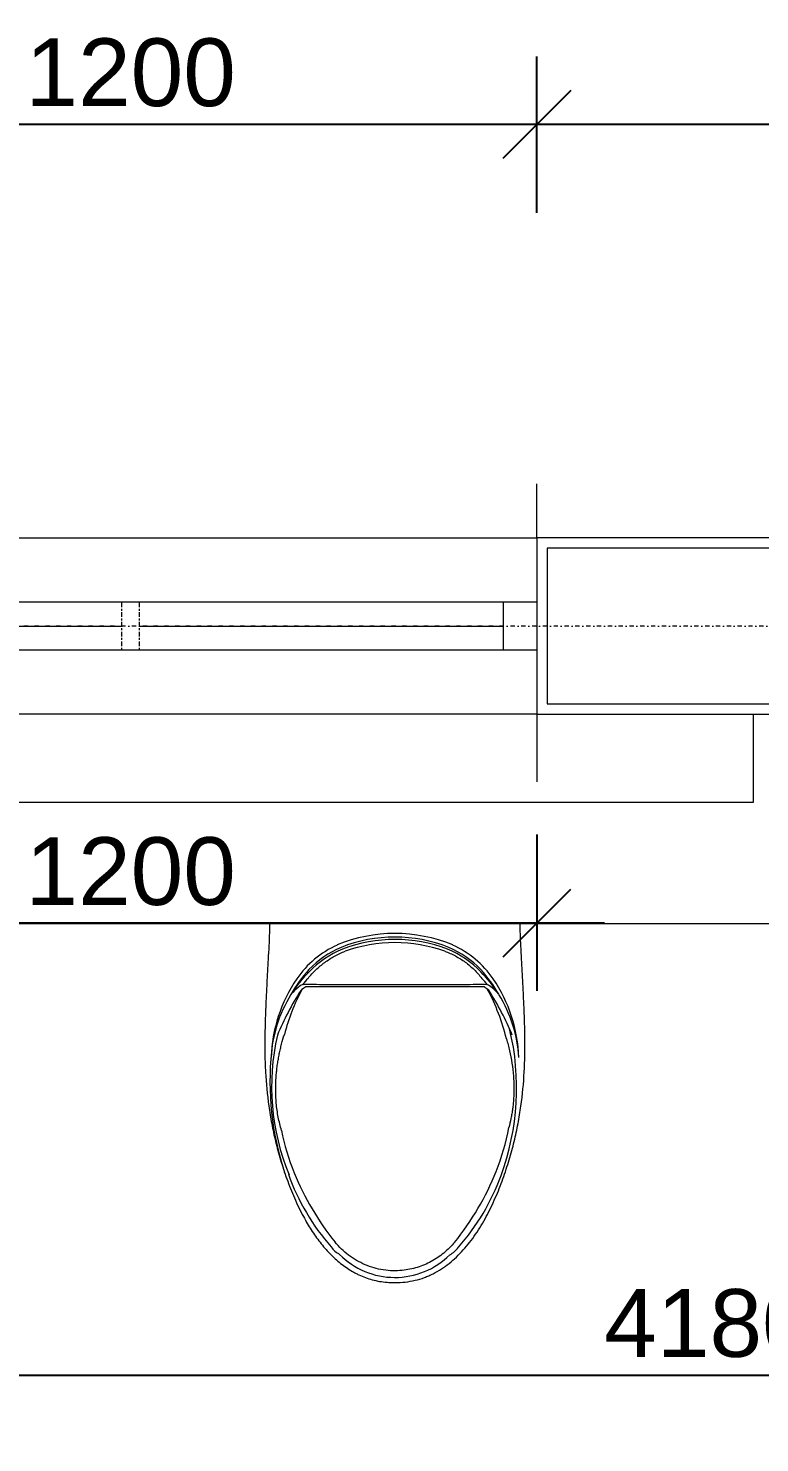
# Model space of a CAD drawing. Header units: millimetres. Extents: x -21051 to 202668, y -15646 to 13691.
# Drawn here: x 61786 to 62866, y 5286 to 7375 of the extents above; entities that cross this region are included whole.
import ezdxf

# ---------------------------------------------------------------- set-up
doc = ezdxf.new("R2010")
doc.units = ezdxf.units.MM
doc.linetypes.add('Centre', pattern=[14.4, 3, -2.2, 7, -2.2])
doc.linetypes.add('Dash dot', pattern=[15.875, 6.35, -4.7625, 0, -4.7625])
for name, color, linetype, lineweight in [('A-ANNO-DIMS', 211, 'Continuous', 9), ('A-GLAZ', 151, 'Continuous', 5), ('A-WALL', 113, 'Continuous', 5), ('I-WALL', 2, 'Continuous', 5), ('P-SANR-FIXT', 6, 'Continuous', 5), ('S-GRID', 1, 'Continuous', 9)]:
    doc.layers.add(name, color=color, linetype=linetype, lineweight=lineweight)
doc.layers.get('0').off()
doc.styles.add('Arial_3', font='arial.ttf', dxfattribs={"height": 100})
doc.dimstyles.new('Arial_1_0', dxfattribs={"dimscale": 304.8, "dimtxt": 102.02594, "dimasz": 0.328084, "dimexe": 0.328084, "dimexo": 0.0625, "dimgap": 0.082021, "dimtad": 1, "dimdec": 0, "dimzin": 0, "dimdsep": 46, "dimtxsty": 'Arial_3', "dimblk1": 'OBLIQUE', "dimblk2": 'OBLIQUE', "dimsah": 1, "dimcen": 0.09, "dimdle": 0.328084, "dimazin": 0, "dimtfac": 1, "dimtdec": 4, "dimtix": 1, "dimtmove": 0, "dimatfit": 3, "dimfxl": 0.492126, "dimfxlon": 1, "dimtvp": 1, "dimtolj": 1, "dimtzin": 0, "dimarcsym": 2})

# ---------------------------------------------------------------- blocks, each defined once
blk = doc.blocks.new('Casement - 2L - 900 toilet-1044828-01_First floor')
at = {"layer": 'A-GLAZ'}
for p, q in [((-273.8, 130), (-273.8, 230)), ((926.2, 130), (926.2, 230)), ((-223.8, 35), (-273.8, 35)), ((876.2, 35), (-223.8, 35)), ((-223.8, -35), (-223.8, 35)), ((876.2, -35), (876.2, 35)), ((926.2, 35), (876.2, 35)), ((-223.8, 0), (-223.8, 15)), ((313.2, 0), (-223.8, 0)), ((876.2, 0), (339.2, 0)), ((-273.8, -35), (-223.8, -35)), ((-223.8, -35), (876.2, -35)), ((876.2, -35), (926.2, -35)), ((-273.8, -130), (-273.8, -210)), ((926.2, -130), (926.2, -230))]:
    blk.add_line(p, q, dxfattribs=at)
at = {"layer": 'A-GLAZ', "linetype": 'Centre'}
for p, q in [((313.2, 35), (313.2, -35)), ((339.2, 35), (339.2, -35))]:
    blk.add_line(p, q, dxfattribs=at)
blk = doc.blocks.new('Sanitary-Wall_Hung_Toilet-Tank_And_Carrier_System-Kohler-Veil-_K-6304_ - Vitreous_China-7-Black_Black-1186570-01_First floor')
at = {"layer": 'P-SANR-FIXT'}
for p, q in [((-1399.7, 5675.5), (-1661.8, 5675.5)), ((-1427.8, 5678.3), (-1633.5, 5678.3))]:
    blk.add_line(p, q, dxfattribs=at)
for centre, radius, start, end in [((-1530.7, 5531.7), 222.6, 67.452, 112.548), ((-1556.8, 5605.7), 144.2, 114.2295, 145.5496), ((-1504.5, 5605.7), 144.2, 34.4504, 65.7705), ((-1498, 5565.3), 215.5, 145.5496, 178.4361), ((-1563.3, 5565.3), 215.5, 1.5629, 34.4504), ((-1374.6, 5528), 338.3, 166.9894, 202.5977), ((-1284, 5536.1), 431.3, 174.1915, 198.1397)]:
    blk.add_arc(centre, radius, start, end, dxfattribs=at)
for centre, major_axis, ratio, start_param, end_param in [((-1530.7, 5543.8), (209.8, 0), 0.978148, 1.182172, 1.959425), ((-1530.7, 5536.7), (213.4, 0), 0.978148, 1.197987, 1.941751), ((-1552.8, 5604.2), (144.3, 0), 0.978148, 1.979996, 2.385196), ((-1550.8, 5599), (146.8, 0), 0.978148, 1.971225, 2.385108), ((-1530.3, 5555.4), (203.5, 0), 0.910765, 1.572505, 1.941997), ((-1531, 5553.9), (203.5, 1.6), 0.918137, 1.192155, 1.561867), ((-1506.4, 5604.8), (139.8, 0), 0.978148, 0.744708, 1.17809), ((-1508.6, 5604.2), (144.3, 0), 0.978148, 0.756391, 1.161602), ((-1493.6, 5559.5), (218.7, 0), 0.978148, 2.419119, 2.629236), ((-1505.2, 5553.6), (211.9, 0), 0.978148, 2.373373, 2.569388), ((-1594.6, 5619.5), (-28.9, 89.9), 0.975793, 0.452739, 0.589525), ((-1567.8, 5559.6), (218.7, 0), 0.978148, 0.512351, 0.722468), ((-1556.2, 5553.6), (211.9, 0), 0.978148, 0.57221, 0.767498), ((-1466.4, 5619.5), (24.3, 91.1), 0.974307, 5.644094, 5.780814), ((-1394.1, 5562.7), (319.6, 0), 0.759317, 2.709165, 3.106602), ((-1076.4, 5465.7), (655.8, 0), 0.731354, 2.700461, 2.848755), ((-1429.1, 5515.2), (-27.9, 302.3), 0.908033, 0.947116, 1.185611), ((-859.1, 5313), (996.8, 0), 0.62932, 2.528299, 2.544344), ((-1677.3, 5653.7), (14.1, 24.8), 0.351974, 0.375593, 0.83061), ((-1629.2, 5646.1), (52.2, 0), 0.731354, 2.297216, 2.449643), ((-1642.4, 5640.8), (-16.7, 36.4), 0.946321, 0.135423, 0.287399), ((-1604.8, 5469.9), (-270.4, 77.8), 0.71725, 5.020351, 5.144967), ((-1661.6, 5672.3), (-1.37, 2.87), 0.943618, 5.869433, 6.550601), ((-1444, 5434.2), (256.9, 115.6), 0.839384, 1.026586, 1.150641), ((-1399.9, 5673.5), (2.74, 0), 0.731354, 0.653379, 1.506319), ((-1432.4, 5646.1), (52.2, 0), 0.731354, 0.69209, 0.844695), ((-1381.8, 5655.2), (-16.2, 23.4), 0.295232, 5.423564, 5.879956), ((-1633.2, 5515.1), (30.5, 302.1), 0.909601, 5.082795, 5.346565), ((-1985.2, 5465.7), (655.8, 0), 0.731354, 0.292905, 0.441174), ((-2202.3, 5312.9), (996.9, 0), 0.62932, 0.597292, 0.613336), ((-1667.3, 5562.7), (319.6, 0), 0.759317, 0.034941, 0.432402), ((-1724.4, 5526), (373.5, 0), 0.99982, 5.930074, 6.518959), ((-1368.6, 5529.5), (61.1, 332.4), 0.994209, 1.948655, 2.142063), ((-1693.9, 5528.9), (-160.9, 296.8), 0.99741, 3.833939, 4.033936), ((-1370.1, 5513.7), (338.2, 0), 0.99982, 3.488685, 3.859476), ((-1315, 5554.4), (-39.9, 401.3), 0.978973, 1.864138, 2.161064), ((-1746, 5553.7), (36, 400.7), 0.979504, 4.11141, 4.415793), ((-1691.2, 5513.7), (338.2, 0), 0.99982, 5.563769, 5.930074), ((-1592.2, 5316), (41, 0), 0.99982, 3.787839, 4.195419), ((-1469.6, 5315.6), (41, 0), 0.99982, 5.221721, 5.636824), ((-1530.8, 5361.3), (115, 0), 0.99982, 3.922949, 5.495696)]:
    blk.add_ellipse(centre, major_axis=major_axis, ratio=ratio, start_param=start_param, end_param=end_param, dxfattribs=at)
for points, knots in [([(-1715.8, 5768.8), (-1715.8, 5765.7), (-1715.9, 5760), (-1716.3, 5750.3), (-1716.8, 5738.2), (-1717.7, 5721.1), (-1719, 5698), (-1720.1, 5677.5), (-1720.9, 5660.9), (-1721.6, 5644.2), (-1722.4, 5623.5), (-1722.9, 5598.9), (-1722.9, 5574.3), (-1721.7, 5541.4), (-1718.6, 5508), (-1713, 5473.6), (-1707.3, 5447.3), (-1701.1, 5424.6), (-1695.3, 5406), (-1690.5, 5392), (-1685.1, 5377.8), (-1679.2, 5363.7), (-1672.8, 5349.7), (-1666.5, 5337.2), (-1660.2, 5326.1), (-1654.3, 5316.4), (-1648, 5307.1), (-1641.3, 5298.1), (-1634.3, 5289.5), (-1626.9, 5281.5), (-1619.2, 5273.9), (-1611, 5267), (-1602.5, 5260.7), (-1595.1, 5256), (-1588.9, 5252.6), (-1582.6, 5249.5), (-1574.4, 5246.1), (-1564.2, 5242.7), (-1550, 5239.6), (-1538.6, 5238.6), (-1530.8, 5238.6)], [0.008157, 0.008157, 0.008157, 0.008157, 0.0416667, 0.0625, 0.0833333, 0.125, 0.1666667, 0.2083333, 0.2291667, 0.25, 0.2916667, 0.3333333, 0.375, 0.4166667, 0.5, 0.5416667, 0.5833333, 0.625, 0.6458333, 0.6666667, 0.6875, 0.7083333, 0.7291667, 0.75, 0.765625, 0.78125, 0.796875, 0.8125, 0.828125, 0.84375, 0.859375, 0.875, 0.890625, 0.90625, 0.9140625, 0.921875, 0.9375, 0.953125, 0.96875, 1, 1, 1, 1]), ([(-1530.8, 5238.6), (-1520.3, 5238.7), (-1505.4, 5240.4), (-1489.4, 5245.2), (-1480.6, 5248.8), (-1472.1, 5252.8), (-1461.9, 5258.6), (-1450.5, 5266.9), (-1439.7, 5276.3), (-1429.6, 5286.7), (-1420.2, 5298), (-1408.5, 5314.1), (-1395.4, 5335.8), (-1384.3, 5359), (-1376.4, 5377.8), (-1371.1, 5392), (-1366.3, 5406), (-1360.4, 5424.6), (-1354.3, 5447.3), (-1348.6, 5473.6), (-1342.9, 5508), (-1339.1, 5549.7), (-1338.4, 5590.7), (-1339.1, 5623.5), (-1339.9, 5644.2), (-1340.7, 5660.9), (-1341.5, 5677.5), (-1342.6, 5698), (-1343.8, 5721.1), (-1344.7, 5738.2), (-1345.3, 5750.3), (-1345.6, 5760), (-1345.8, 5765.7), (-1345.8, 5768.8)], [0, 0, 0, 0, 0.0416667, 0.0625, 0.0729167, 0.0833333, 0.1041667, 0.125, 0.1458333, 0.1666667, 0.1875, 0.2083333, 0.25, 0.2916667, 0.3125, 0.3333333, 0.3541667, 0.375, 0.4166667, 0.4583333, 0.5, 0.5833333, 0.6666667, 0.7083333, 0.75, 0.7708333, 0.7916667, 0.8333333, 0.875, 0.9166667, 0.9375, 0.9583333, 0.991843, 0.991843, 0.991843, 0.991843]), ([(-1698.3, 5463.4), (-1700.1, 5469.7), (-1702.5, 5479.5), (-1704.8, 5493.2), (-1706, 5503.7), (-1706.7, 5514.3), (-1706.9, 5524.9), (-1706.7, 5535.5), (-1706, 5545), (-1705.2, 5553.6), (-1704.2, 5561.3), (-1702.9, 5568.9), (-1701.5, 5576.4), (-1699.9, 5583.8), (-1697.5, 5593.5), (-1695.5, 5600.6), (-1694, 5605.3)], [0, 0, 0, 0, 0.142857, 0.214286, 0.285714, 0.357143, 0.428571, 0.5, 0.571429, 0.625, 0.678571, 0.732143, 0.785714, 0.839286, 0.892857, 1, 1, 1, 1]), ([(-1366, 5598.6), (-1364.3, 5592.9), (-1361.2, 5581.1), (-1357.7, 5562.8), (-1355.8, 5547), (-1355.1, 5534.1), (-1354.9, 5525.2), (-1355, 5517.1), (-1355.4, 5509.7), (-1356, 5502.5), (-1356.8, 5495.2), (-1357.9, 5488.1), (-1359.7, 5478.8), (-1361.3, 5472), (-1362.5, 5467.6)], [0, 0, 0, 0, 0.142857, 0.285714, 0.428571, 0.5, 0.571429, 0.625, 0.678571, 0.732143, 0.785714, 0.839286, 0.892857, 1, 1, 1, 1]), ([(-1442.6, 5298.1), (-1447.4, 5292.3), (-1458.1, 5281.8), (-1476.7, 5269.2), (-1497.5, 5260.4), (-1521.6, 5255.5), (-1548, 5256.2), (-1575.3, 5264.1), (-1599.7, 5278.4), (-1613.3, 5291.3), (-1619.2, 5298.5)], [0, 0, 0, 0, 0.111111, 0.222222, 0.333333, 0.444444, 0.583333, 0.722222, 0.861111, 1, 1, 1, 1])]:
    blk.add_open_spline(points, degree=3, knots=knots, dxfattribs=at)
for points in [[(-1659, 5688), (-1655.4, 5692.5), (-1647.7, 5700.9), (-1634.5, 5711.9), (-1620, 5721.2), (-1609.6, 5726), (-1604.2, 5728.1)], [(-1457.2, 5728.1), (-1451.7, 5726.2), (-1441.2, 5721.5), (-1426.6, 5712.3), (-1413.5, 5701.2), (-1405.9, 5692.6), (-1402.4, 5688)]]:
    blk.add_open_spline(points, degree=3, dxfattribs=at)
blk = doc.blocks.new('_Oblique')
at = {"color": 0, "linetype": 'ByBlock', "lineweight": -2}
blk.add_line((-0.5, -0.5), (0.5, 0.5), dxfattribs=at)
blk = doc.blocks.new('*D902')
at = {"layer": 'A-ANNO-DIMS', "color": 0, "lineweight": -2, "transparency": 16777216}
for p, q in [((61337, 7102.4), (61337, 7333.4)), ((62537, 7102.4), (62537, 7333.4)), ((61237, 7233.4), (62637, 7233.4))]:
    blk.add_line(p, q, dxfattribs=at)
at = {"layer": 'Defpoints', "color": 0, "transparency": 16777216}
for p in [(62537, 7233.4), (61337, 7083.4), (62537, 7083.4)]:
    blk.add_point(p, dxfattribs=at)
at = {"layer": 'A-ANNO-DIMS', "color": 0, "lineweight": -2, "transparency": 16777216, "xscale": 100, "yscale": 100, "zscale": 100, "rotation": 180}
blk.add_blockref('_Oblique', (61337, 7233.4), dxfattribs=at)
at = {"layer": 'A-ANNO-DIMS', "color": 0, "lineweight": -2, "transparency": 16777216, "xscale": 100, "yscale": 100, "zscale": 100}
blk.add_blockref('_Oblique', (62537, 7233.4), dxfattribs=at)
at = {"layer": 'A-ANNO-DIMS', "color": 0, "transparency": 16777216, "insert": (61937, 7309.4), "char_height": 100, "width": 369.177, "attachment_point": 5, "style": 'Arial_3'}
blk.add_mtext('\\A1;1200', dxfattribs=at)
blk = doc.blocks.new('*D903')
at = {"layer": 'A-ANNO-DIMS', "color": 0, "lineweight": -2, "transparency": 16777216}
for p, q in [((62537, 7102.4), (62537, 7333.4)), ((67202, 7102.4), (67202, 7333.4)), ((62437, 7233.4), (67302, 7233.4))]:
    blk.add_line(p, q, dxfattribs=at)
at = {"layer": 'Defpoints', "color": 0, "transparency": 16777216}
for p in [(67202, 7233.4), (62537, 7083.4), (67202, 7083.4)]:
    blk.add_point(p, dxfattribs=at)
at = {"layer": 'A-ANNO-DIMS', "color": 0, "lineweight": -2, "transparency": 16777216, "xscale": 100, "yscale": 100, "zscale": 100, "rotation": 180}
blk.add_blockref('_Oblique', (62537, 7233.4), dxfattribs=at)
at = {"layer": 'A-ANNO-DIMS', "color": 0, "lineweight": -2, "transparency": 16777216, "xscale": 100, "yscale": 100, "zscale": 100}
blk.add_blockref('_Oblique', (67202, 7233.4), dxfattribs=at)
at = {"layer": 'A-ANNO-DIMS', "color": 0, "transparency": 16777216, "insert": (64869.5, 7309.4), "char_height": 100, "width": 369.177, "attachment_point": 5, "style": 'Arial_3'}
blk.add_mtext('\\A1;4665', dxfattribs=at)
blk = doc.blocks.new('*D912')
at = {"layer": 'A-ANNO-DIMS', "color": 0, "lineweight": -2, "transparency": 16777216}
for p, q in [((60702, 5517.1), (60702, 5286.1)), ((64882, 5517.1), (64882, 5286.1)), ((60602, 5386.1), (64982, 5386.1))]:
    blk.add_line(p, q, dxfattribs=at)
at = {"layer": 'Defpoints', "color": 0, "transparency": 16777216}
for p in [(60702, 5536.1), (64882, 5536.1), (64882, 5386.1)]:
    blk.add_point(p, dxfattribs=at)
at = {"layer": 'A-ANNO-DIMS', "color": 0, "lineweight": -2, "transparency": 16777216, "xscale": 100, "yscale": 100, "zscale": 100, "rotation": 180}
blk.add_blockref('_Oblique', (60702, 5386.1), dxfattribs=at)
at = {"layer": 'A-ANNO-DIMS', "color": 0, "lineweight": -2, "transparency": 16777216, "xscale": 100, "yscale": 100, "zscale": 100}
blk.add_blockref('_Oblique', (64882, 5386.1), dxfattribs=at)
at = {"layer": 'A-ANNO-DIMS', "color": 0, "transparency": 16777216, "insert": (62792, 5462.2), "char_height": 100, "width": 369.177, "attachment_point": 5, "style": 'Arial_3'}
blk.add_mtext('\\A1;4180', dxfattribs=at)
blk = doc.blocks.new('*D969')
at = {"layer": 'A-ANNO-DIMS', "color": 0, "lineweight": -2, "transparency": 16777216}
for p, q in [((61337, 6184.5), (61337, 5953.6)), ((62537, 6184.5), (62537, 5953.6)), ((62637, 6053.6), (61237, 6053.6))]:
    blk.add_line(p, q, dxfattribs=at)
at = {"layer": 'Defpoints', "color": 0, "transparency": 16777216}
for p in [(61337, 6203.6), (62537, 6203.6), (61337, 6053.6)]:
    blk.add_point(p, dxfattribs=at)
at = {"layer": 'A-ANNO-DIMS', "color": 0, "lineweight": -2, "transparency": 16777216, "xscale": 100, "yscale": 100, "zscale": 100, "rotation": 180}
blk.add_blockref('_Oblique', (61337, 6053.6), dxfattribs=at)
at = {"layer": 'A-ANNO-DIMS', "color": 0, "lineweight": -2, "transparency": 16777216, "xscale": 100, "yscale": 100, "zscale": 100}
blk.add_blockref('_Oblique', (62537, 6053.6), dxfattribs=at)
at = {"layer": 'A-ANNO-DIMS', "color": 0, "transparency": 16777216, "insert": (61937, 6129.6), "char_height": 100, "width": 369.177, "attachment_point": 5, "style": 'Arial_3'}
blk.add_mtext('\\A1;1200', dxfattribs=at)

msp = doc.modelspace()

# ---------------------------------------------------------------- linework, layer by layer
at = {"layer": 'A-WALL', "lineweight": 18}
for p, q in [((62552, 6607.3), (62552, 6377.3)), ((67187, 6607.3), (62552, 6607.3)), ((62552, 6377.3), (64882, 6377.3))]:
    msp.add_line(p, q, dxfattribs=at)
at = {"layer": 'A-WALL'}
for p, q in [((62857, 6232.3), (62857, 6362.3)), ((60717, 6232.3), (62857, 6232.3)), ((63037, 6052.3), (60717, 6052.3))]:
    msp.add_line(p, q, dxfattribs=at)
at = {"layer": 'I-WALL'}
for p, q in [((61337, 6622.3), (62537, 6622.3)), ((62537, 6362.3), (61337, 6362.3))]:
    msp.add_line(p, q, dxfattribs=at)
at = {"layer": 'I-WALL', "lineweight": 18}
for p, q in [((67202, 6622.3), (62537, 6622.3)), ((62537, 6622.3), (62537, 6362.3)), ((62537, 6362.3), (64867, 6362.3))]:
    msp.add_line(p, q, dxfattribs=at)
at = {"layer": 'S-GRID', "linetype": 'Dash dot', "lineweight": 18}
msp.add_line((71865.6, 6492.3), (47999.8, 6492.3), dxfattribs=at)

# ---------------------------------------------------------------- block references
at = {"layer": 'A-GLAZ', "rotation": 180}
msp.add_blockref('Casement - 2L - 900 toilet-1044828-01_First floor', (62263.2, 6492.3), dxfattribs=at)
at = {"layer": 'P-SANR-FIXT'}
msp.add_blockref('Sanitary-Wall_Hung_Toilet-Tank_And_Carrier_System-Kohler-Veil-_K-6304_ - Vitreous_China-7-Black_Black-1186570-01_First floor', (63858, 283.9), dxfattribs=at)

# ---------------------------------------------------------------- dimensions: what is measured, and where the dimension line sits
at = {"layer": 'A-ANNO-DIMS'}
for base, p1, p2, override, picture, middle in [((62537, 7233.4), (61337, 7083.4), (62537, 7083.4), {"dimpost": '<>', "dimfxl": 1200}, '*D902', (61937, 7309.4)), ((67202, 7233.4), (62537, 7083.4), (67202, 7083.4), {"dimpost": '<>', "dimfxl": 4665}, '*D903', (64869.5, 7309.4)), ((61337, 6053.6), (62537, 6203.6), (61337, 6203.6), {"dimpost": '<>', "dimfxl": 1200}, '*D969', (61937, 6129.6)), ((64882, 5386.1), (60702, 5536.1), (64882, 5536.1), {"dimpost": '<>', "dimfxl": 4180}, '*D912', (62792, 5462.2))]:
    dim = msp.add_linear_dim(base=base, p1=p1, p2=p2, dimstyle='Arial_1_0', override=override, dxfattribs=at)
    dim.commit()
    dim.dimension.update_dxf_attribs({"geometry": picture, "text_midpoint": middle})

doc.saveas('drawing.dxf')
